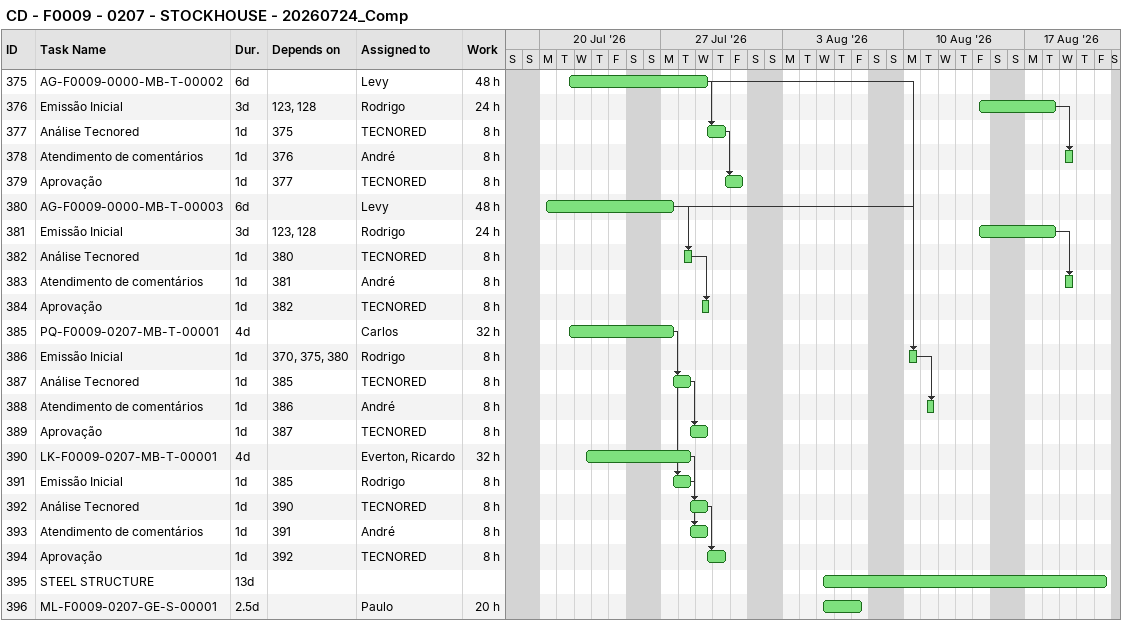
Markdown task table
CD - F0009 - 0207 - STOCKHOUSE - 20260724_Comp

| ID | Task | Duration | Start | Finish | Predecessors | Resources | Work (h) |
|---|---|---|---|---|---|---|---|
| 375 | AG-F0009-0000-MB-T-00002 | 6d | 2026-07-21 | 2026-07-29 |  | Levy | 48 |
| 376 | Emissão Inicial | 3d | 2026-08-14 | 2026-08-18 | 123, 128 | Rodrigo | 24 |
| 377 | Análise Tecnored | 1d | 2026-07-29 | 2026-07-30 | 375 | TECNORED | 8 |
| 378 | Atendimento de comentários | 1d | 2026-08-19 | 2026-08-19 | 376 | André | 8 |
| 379 | Aprovação | 1d | 2026-07-30 | 2026-07-31 | 377 | TECNORED | 8 |
| 380 | AG-F0009-0000-MB-T-00003 | 6d | 2026-07-20 | 2026-07-27 |  | Levy | 48 |
| 381 | Emissão Inicial | 3d | 2026-08-14 | 2026-08-18 | 123, 128 | Rodrigo | 24 |
| 382 | Análise Tecnored | 1d | 2026-07-28 | 2026-07-28 | 380 | TECNORED | 8 |
| 383 | Atendimento de comentários | 1d | 2026-08-19 | 2026-08-19 | 381 | André | 8 |
| 384 | Aprovação | 1d | 2026-07-29 | 2026-07-29 | 382 | TECNORED | 8 |
| 385 | PQ-F0009-0207-MB-T-00001 | 4d | 2026-07-21 | 2026-07-27 |  | Carlos | 32 |
| 386 | Emissão Inicial | 1d | 2026-08-10 | 2026-08-10 | 370, 375, 380 | Rodrigo | 8 |
| 387 | Análise Tecnored | 1d | 2026-07-27 | 2026-07-28 | 385 | TECNORED | 8 |
| 388 | Atendimento de comentários | 1d | 2026-08-11 | 2026-08-11 | 386 | André | 8 |
| 389 | Aprovação | 1d | 2026-07-28 | 2026-07-29 | 387 | TECNORED | 8 |
| 390 | LK-F0009-0207-MB-T-00001 | 4d | 2026-07-22 | 2026-07-28 |  | Everton, Ricardo | 32 |
| 391 | Emissão Inicial | 1d | 2026-07-27 | 2026-07-28 | 385 | Rodrigo | 8 |
| 392 | Análise Tecnored | 1d | 2026-07-28 | 2026-07-29 | 390 | TECNORED | 8 |
| 393 | Atendimento de comentários | 1d | 2026-07-28 | 2026-07-29 | 391 | André | 8 |
| 394 | Aprovação | 1d | 2026-07-29 | 2026-07-30 | 392 | TECNORED | 8 |
| 395 | STEEL STRUCTURE | 13d | 2026-08-05 | 2026-08-21 |  |  |  |
| 396 | ML-F0009-0207-GE-S-00001 | 2.5d | 2026-08-05 | 2026-08-07 |  | Paulo | 20 |
